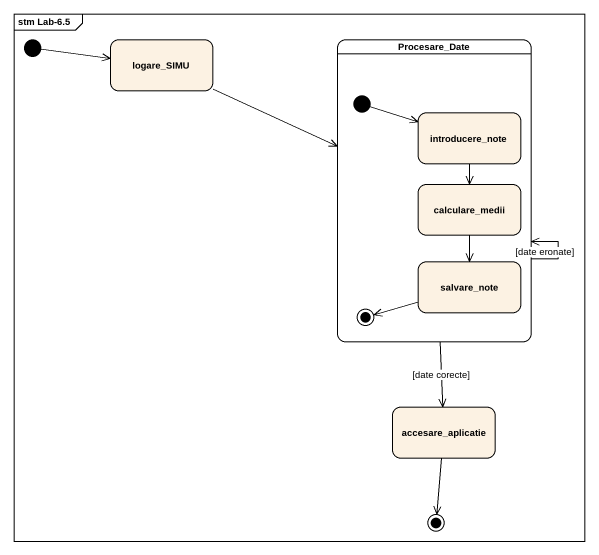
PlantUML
@startuml
mainframe stm Lab-6.5
hide empty description
state logare_SIMU
state Procesare_Date {
  state introducere_note
  state calculare_medii
  state salvare_note
  [*] -right-> introducere_note
  salvare_note -left-> [*]
}
state accesare_aplicatie
[*] -right-> logare_SIMU
logare_SIMU -right-> Procesare_Date
Procesare_Date --> Procesare_Date : [date eronate]
Procesare_Date --> accesare_aplicatie : [date corecte]
introducere_note --> calculare_medii
calculare_medii --> salvare_note
accesare_aplicatie --> [*]
@enduml
